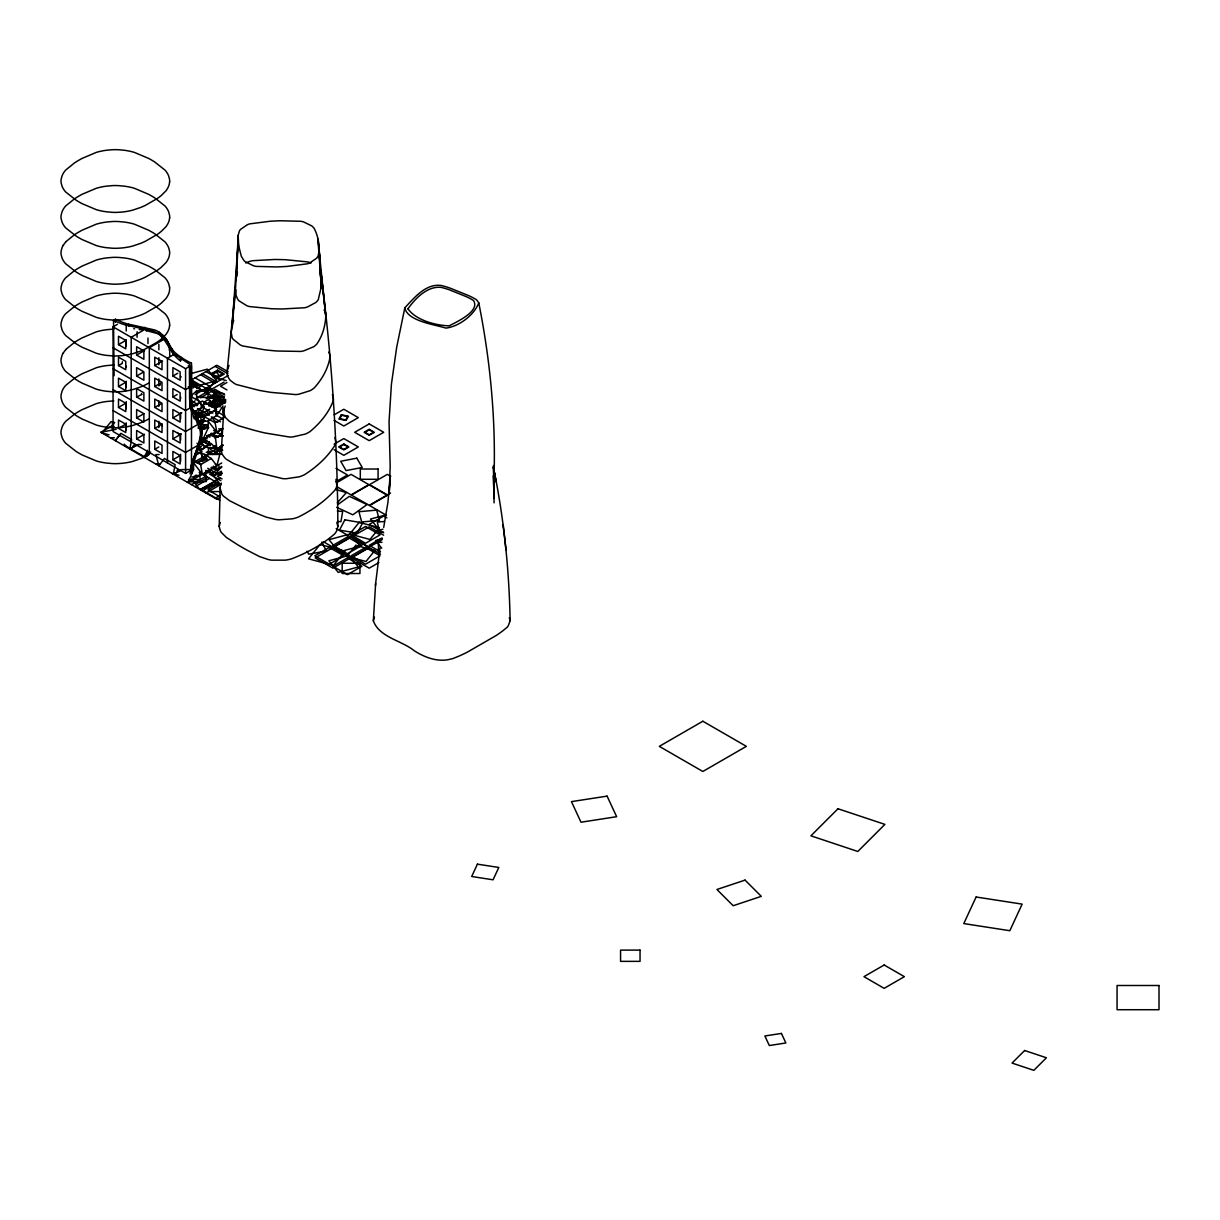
<?xml version="1.0" encoding="UTF-8"?>
<svg xmlns="http://www.w3.org/2000/svg" width="1220" height="1220" viewBox="0 0 1220 1220"><rect width="100%" height="100%" fill="white"/><g stroke="black" fill="none" stroke-linecap="round" stroke-linejoin="round"><path stroke-width="1.5" d="M180.621 358.482L180.621 360.83L180.621 356.911M191.494 363.194L191.372 395.448A99.918 57.691 -60 0 0 191.479 400.892A49.41 28.533 -60 0 0 194.026 412.817M493.505 467.641L493.81 482.769C496.22 422.455 490.592 362.035 478.774 302.88L476.898 300.212A7.396 4.27 0 0 0 476.059 299.495L473.192 297.848A102.938 59.429 0 0 0 468.876 295.697L450.287 288.179A102.938 59.429 0 0 0 445.315 286.578L441.64 285.587A7.396 4.27 0 0 0 440.191 285.373C425.231 283.955 413.916 298.198 404.811 307.806L396.683 347.273L391.422 384.178L389.043 421.845L390.187 466.406L389.21 492.956L390.4 475.571L387.929 502.335L383.705 527.406M188.307 365.802A55.312 31.933 0 0 0 189.542 366.412L189.42 373.289M320.159 270.611L321.119 273.875C331.688 357.658 337.528 442.036 337.864 526.506L336.812 530.532A42.471 24.522 0 0 1 335.805 532.347A23.134 13.359 0 0 1 334.402 534.146C321.927 544.867 307.074 552.858 291.763 558.775A23.134 13.359 0 0 1 288.637 559.583A42.471 24.522 0 0 1 285.495 560.148L271.602 560.163A49.517 28.594 0 0 1 268.385 559.568L259.555 556.595L246.974 550.113A345.839 199.668 0 0 1 237.641 544.73L226.417 537.471L221.262 532.362A49.181 28.395 0 0 1 220.256 530.502L219.203 526.506L220.195 486.338A48.876 28.212 0 0 1 220.789 484.432L221.384 483.166M328.668 352.107L329.232 353.312A39.497 22.799 0 0 1 329.812 355.05A21.518 12.414 0 0 1 330.056 356.88C328.256 368.455 322.065 379.359 314.196 387.929A21.518 12.414 0 0 1 312.259 389.393A39.497 22.799 0 0 1 310.139 390.674L298.793 394.243A46.055 26.581 0 0 1 295.713 394.594L270.947 392.367A321.607 185.669 0 0 1 259.174 390.369L236.268 384.483A45.735 26.413 0 0 1 234.011 383.217L230.077 380.213L227.85 376.69A45.735 26.398 0 0 1 227.24 374.906L227.072 371.429L228.979 365.421M238.144 235.368L238.54 242.902A267.637 154.528 0 0 0 239.425 248.788L241.301 256.246L243.969 260.562A38.11 22.006 0 0 0 245.388 261.827L253.608 265.808A38.125 22.006 0 0 0 256.032 266.387L276.894 266.936A268.019 154.742 0 0 0 287.081 266.417L307.486 263.794A38.384 22.158 0 0 0 309.682 262.986L316.605 258.213A32.909 19.002 0 0 0 317.581 256.856A17.934 10.355 0 0 0 318.298 255.376C320.082 246.41 318.405 236.588 314.226 228.491A17.934 10.355 0 0 0 313.067 227.118A32.909 19.002 0 0 0 311.695 225.868L303.46 221.872A38.384 22.158 0 0 0 301.035 221.293L280.173 220.759A268.019 154.742 0 0 0 269.986 221.262L249.581 223.885A38.125 22.006 0 0 0 247.385 224.709L240.477 229.452A38.11 22.006 0 0 0 239.471 230.854L238.144 235.368L236.085 280.127M209.154 445.102L209.306 441.701M493.337 466.924C503.829 517.509 509.152 569.099 510.128 620.736L508.221 625.86A13.45 7.762 0 0 1 507.108 627.293L502.884 630.77A187.163 108.061 0 0 1 496.342 635.407L467.153 652.258A187.163 108.061 0 0 1 459.132 656.04L453.108 658.48A13.45 7.762 0 0 1 450.622 659.12C437.919 662.506 424.972 657.549 414.312 650.794C401.792 640.5 379.1 637.358 373.335 620.736L375.653 583.343L380.015 547.917M221.445 448.808L223.794 409.767L225.197 406.123M219.203 526.506L220.256 522.511M122.351 362.538L122.397 361.73M373.335 620.736L374.433 617.106M375.47 585.615L375.653 583.343M201.513 432.261L199.424 442.113L192.76 460.092A48.022 27.724 -60 0 0 190.366 470.096M219.951 487.664L221.918 494.222A48.892 28.228 0 0 0 223.306 495.991L229.482 500.657L242.109 507.017A343.72 198.448 0 0 0 252.464 511.653L266.25 517.158L275.598 519.461A49.212 28.411 0 0 0 278.907 519.812L292.602 518.805A42.212 24.369 0 0 0 295.575 518.012A22.997 13.267 0 0 0 298.488 516.99C312.137 510.158 325.191 501.207 335.271 489.678A22.997 13.267 0 0 0 336.262 487.802A42.212 24.369 0 0 0 336.873 485.941L335.973 479.262M226.95 373L235.673 286.471A287.737 166.118 0 0 1 236.085 280.127M223.794 409.767L223.672 411.735A47.305 27.313 0 0 0 223.9 413.611L225.395 417.408L228.765 420.778A47.321 27.328 0 0 0 230.809 422.242L238.54 425.75L253.013 429.974A332.724 192.089 0 0 0 264.648 432.917L289.567 437.034A47.641 27.511 0 0 0 292.815 436.912L305.259 434.091A40.855 23.592 0 0 0 307.714 432.932A22.25 12.856 0 0 0 310.017 431.575C319.914 423.401 328.637 412.924 333.228 400.877A22.25 12.856 0 0 0 333.38 398.97A40.855 23.592 0 0 0 333.167 397.14L332.374 394.578M141.657 444.553L138.333 444.492L129.838 449.036L131.607 439.536L120.917 433.359L115.336 440.664L120.124 434.274M192.974 460.245L200.614 464.652L202.367 474.168L193.583 462.975L193.583 469.578L182.146 469.578L173.362 474.168L175.131 464.652L164.441 458.491L158.859 465.796L155.855 454.603L159.164 454.541M404.811 307.806C407.434 321.135 434.274 324.413 445.895 328.104C459.254 326.518 474.305 314.836 478.774 302.88M203.328 428.845L204.106 425.292L207.69 425.566M220.744 436.379L222.345 429.12L218.746 428.861M232.791 323.712L231.22 332.282L232.075 337.498A43.584 25.162 0 0 0 233.02 339.129L240.172 344.894A43.584 25.162 0 0 0 242.566 345.931L265.441 349.926A306.479 176.946 0 0 0 276.986 351.009L300.852 351.436A43.889 25.33 0 0 0 303.704 350.887L313.692 346.739A37.637 21.731 0 0 0 315.431 345.382A20.496 11.834 0 0 0 316.956 343.872C322.721 335.469 325.618 325.038 325.801 314.912M237.412 272.06L236.436 277.108L238.266 240.081L232.059 326.899L235.643 289.506L236.116 295.545L237.793 299.388A40.977 23.653 0 0 0 239.013 300.852L246.852 305.732A40.977 23.668 0 0 0 249.307 306.54L271.45 308.736A288.149 166.362 0 0 0 282.43 308.965L304.786 307.745A41.251 23.82 0 0 0 307.333 307.043L315.812 302.499A35.38 20.435 0 0 0 317.169 301.111A19.276 11.132 0 0 0 318.283 299.601L321.333 286.593L318.13 241.85M200.614 452.315L202.367 457.408L208.376 454.435L208.376 447.832L219.813 447.832L219.813 454.435L216.885 465.796L211.304 458.491L200.614 452.315L196.023 454.968M202.764 422.547L202.367 423.92L208.818 427.64M203.023 421.632L204.426 416.615L215.117 410.438L224.282 415.73M204.197 406.291L202.154 413.412L193.339 412.558M209.108 406.291L210.602 401.105M192.302 462.441L198.463 444.751L200.309 435.83A25.452 14.701 -60 0 0 200.37 431.865L198.738 424.972L192.028 413.138L190.137 406.382L189.679 364.231L173.011 353.358L165.279 341.447A48.709 28.121 0 0 0 161.055 336.034L157.548 333.304A25.498 14.731 0 0 0 153.125 331.062L127.734 325.435M194.117 461.404L200.278 443.699L202.123 434.793A25.452 14.701 -60 0 0 202.185 430.828L200.797 424.56L197.625 418.551M216.885 394.594L204.426 401.899L202.367 407.16L192.699 412.741M147.574 455.548L144.356 457.408L147.498 450.271M193.583 469.578L187.865 482.541L221.72 462.99M200.736 440.405L202.367 440.664L208.254 427.824L208.117 421.113L198.158 421.19M222.452 445.437L221.537 448.182A48.327 27.892 0 0 0 221.354 450.104L222.04 454.053L224.709 457.713A48.327 27.907 0 0 0 226.462 459.345L233.508 463.478L247.248 468.815A339.831 196.191 0 0 0 258.396 472.643L282.75 478.652A48.663 28.091 0 0 0 286.06 478.758L299.296 476.807A41.739 24.095 0 0 0 302.041 475.815A22.738 13.13 0 0 0 304.68 474.611C316.514 467.016 327.539 457.225 334.951 445.193A22.738 13.13 0 0 0 335.531 443.287A41.739 24.095 0 0 0 335.713 441.426L335.027 437.446M222.726 435.814L216.885 432.292L208.117 421.113M218.014 413.748L216.885 415.532L208.818 420.183M218.38 413.138L222.894 405.955L222.894 412.558L223.946 413.976M132.599 446.916L134.749 444.233M192.974 388.006L196.328 383.858L191.281 382.5M195.657 415.166L202.398 406.809M211.624 406.946L217.938 399.123L224.953 401.014M192.867 478.987L196.1 474.992M222.192 445.025L215.803 452.94L220.942 454.328M221.659 466.36L215.711 473.726L221.171 475.205M337.284 502.853L346.343 492.59L335.683 489.449M65.697 241.85L74.572 234.652A105.042 60.649 0 0 1 82.258 230.123L96.349 224.16A40.992 23.668 0 0 1 102.083 222.757A46.055 26.596 0 0 1 106.43 222.055L112.347 221.521A36.951 21.335 0 0 1 118.325 221.521L124.242 222.055A46.055 26.596 0 0 1 128.588 222.757A40.992 23.668 0 0 1 134.337 224.16L148.428 230.123A105.972 61.183 0 0 1 154.65 233.721L164.975 241.85A41.053 23.698 0 0 1 167.399 245.174A46.085 26.611 0 0 1 168.634 247.675L169.549 251.091A36.859 21.274 0 0 1 169.641 253.684L169.199 256.261A43.92 25.361 0 0 1 167.399 260.455A40.87 23.592 0 0 1 165.691 262.91L161.253 267.302A72.773 42.014 0 0 1 157.487 270.169L145.393 277.154A72.773 42.014 0 0 1 140.422 279.319L132.827 281.896A40.87 23.592 0 0 1 128.573 282.872A43.92 25.361 0 0 1 121.314 283.909L116.83 284.168A36.859 21.274 0 0 1 112.347 284.123L106.43 283.589A46.085 26.611 0 0 1 102.083 282.872A41.053 23.698 0 0 1 96.349 281.485L82.243 275.522A105.972 61.183 0 0 1 76.021 271.923L65.697 263.779A40.992 23.668 0 0 1 63.272 260.47A46.055 26.596 0 0 1 62.037 257.969L61.122 254.538A36.951 21.335 0 0 1 61.122 251.091L62.052 247.675A46.055 26.596 0 0 1 63.272 245.174M65.697 349.53L74.572 342.332A105.042 60.649 0 0 1 82.258 337.803L96.349 331.84A40.992 23.668 0 0 1 102.083 330.437A46.055 26.596 0 0 1 106.43 329.736L112.347 329.202A36.951 21.335 0 0 1 113.841 329.141M191.159 395.798L196.664 390.812L208.086 390.812L208.086 397.415L216.885 398.787L215.117 395.737L225.807 401.899L215.117 408.075L204.426 401.899M144.356 457.408L150.594 452.056M200.72 437.797L202.367 440.664L211.167 434.076L217.236 431.621M222.513 428.22L216.885 432.292L215.117 422.776L193.111 410.195M337.909 504.546L349.286 496.342L367.052 504.546L352.839 514.809L336.69 507.337M217.526 448.579L222.726 444.858M197.243 418.399L200.293 416.599L201.727 421.632M198.708 424.743L205.112 420.961M190.259 470.691L185.593 473.39L113.063 431.514L113.063 326.823L117.455 324.276M118.492 344.619L125.751 348.813L125.751 340.426L118.492 336.247L118.492 344.619L124.394 341.219M118.492 365.558L125.751 369.736L125.751 361.364L118.492 357.185L118.492 365.558L122.305 363.362M136.625 355.081L143.884 359.275L143.884 350.902L136.625 346.709L136.625 355.081L144.6 350.491M118.492 386.496L125.751 390.674L125.751 382.302L118.492 378.124L118.492 386.496L125.279 382.577M136.625 376.019L143.884 380.213L143.884 371.841L136.625 367.647L136.625 376.019L142.984 372.359M154.757 365.558L162.016 369.736L162.016 361.364L154.757 357.185L154.757 365.558L162.565 361.044M118.492 407.434L125.751 411.613L125.751 403.24L118.492 399.062L118.492 407.434L126.285 402.935M136.625 396.957L143.884 401.151L143.884 392.779L136.625 388.585L136.625 396.957L141.947 394.411M154.757 386.496L162.016 390.674L162.016 382.302L154.757 378.124L154.757 386.496L160.491 383.187M172.889 376.019L180.148 380.213L180.148 371.841L172.889 367.647L172.889 376.019L177.739 373.228M113.063 326.823L185.593 368.699L189.466 366.457M220.103 497.424L216.885 499.285L100.833 432.292L113.719 424.85M190.29 380.64L216.885 365.283L228.171 371.795M190.427 386.45L195.52 383.507L200.629 386.45L196.801 388.661M118.492 428.372L125.751 432.551L125.751 424.179L118.492 420L118.492 428.372L126.026 424.026M136.625 417.896L143.914 413.687L136.625 409.524L136.625 417.896L143.884 422.089L143.884 413.717M154.757 407.434L162.016 411.613L162.016 403.24L154.757 399.062L154.757 407.434L160.75 403.972M172.889 396.957L180.148 401.151L180.148 392.779L172.889 388.585L172.889 396.957L177.174 394.487M195.124 394.594L228.171 375.516M196.328 398.086L205.997 392.504M224.129 382.043L209.626 390.415L224.938 399.26M190.29 403.667L195.124 400.877M200.568 397.735L215.071 389.363L224.739 394.945M226.95 382.5L220.515 386.221L226.95 389.942M191.159 407.19L200.324 401.899L202.367 407.16L200.583 404.11M136.625 438.834L143.884 443.028L143.884 434.655L136.625 430.462L136.625 438.834L144.509 434.289M154.757 428.372L162.016 432.551L162.016 424.179L154.757 420L154.757 428.372L162.199 424.072M172.889 417.896L180.148 422.089L180.148 413.717L172.889 409.524L172.889 417.896L181.795 412.772M189.603 398.315A51.331 29.631 -60 0 0 191.052 407.434L185.593 410.576L113.063 368.699M192.897 406.519L202.367 401.045L216.596 409.249L202.367 417.469L192.897 411.994M206.149 398.757L216.84 392.596L224.465 397.003M129.838 449.036L136.289 445.315M207.217 404.369L216.885 398.787M195.932 415.075L202.367 411.353L197.533 408.563M210.831 406.458L220.515 400.877M224.465 400.526L216.84 404.933L209.2 400.526M196.74 416.706L209.626 409.249M224.739 400.526L215.071 406.123L208.62 402.387M199.561 417.164L205.997 413.443L209.23 415.303M216.077 407.632L224.129 402.981M200.568 420.778L204.396 418.567M154.757 449.311L162.016 453.489L162.016 445.117L154.757 440.938L154.757 449.311L158.798 446.978M172.889 438.834L180.148 443.028L180.148 434.655L172.889 430.462L172.889 438.834L180.667 434.35M194.117 412.711L199.409 421.693A46.024 26.566 -60 0 1 200.08 423.142L185.593 431.514L113.063 389.637M149.984 452.635L143.609 456.31L124.501 445.285M215.117 422.776L224.282 417.499M199.15 442.524L207.217 437.873M212.051 435.082L223.321 428.571M172.889 459.772L180.148 463.966L180.148 455.594L172.889 451.4L172.889 459.772L179.691 455.853M200.568 443.805L207.004 440.084M198.281 448.03L201.544 446.139M197.564 448.182L200.614 449.951L211.304 443.775L216.535 448.716M199.561 450.668L205.997 446.947M195.764 454.786L202.078 451.125L198.341 448.808M212.448 447.404L215.665 445.544M173.362 474.168L179.813 470.447M194.315 462.06L223.321 445.315M206.317 457.058L196.512 462.731L193.248 460.84M221.521 448.457L215.071 452.178L210.237 449.387M206.149 458.171L198.158 462.792L201.361 464.637M212.539 454.48L218.929 450.79M202.367 461.602L207.217 458.811M200.614 464.652L211.304 458.491M221.537 467.123L218.273 469.014L213.363 466.177M191.494 484.63L205.997 476.257M221.72 467.184L209.626 474.168L220.912 480.68M221.384 471.393L215.071 475.037L207.171 470.478M195.124 486.719L209.626 478.347M221.521 471.484L215.071 475.205L207.004 470.554M222.131 472.933L218.929 474.778L207.751 468.327M222.055 473.558L217.389 476.257L222.055 478.957M219.768 478.225L200.66 489.25L219.768 500.276M200.568 489.861L215.071 481.488M202.367 490.913L216.885 482.541M334.143 414.846L343.811 409.249L358.314 417.637L343.811 426.009L334.143 420.427M218.639 483.73L207.964 489.891L218.639 496.067M205.997 493.002L220.515 484.63L199.15 472.308M215.071 498.248L219.905 495.457M334.143 444.156L343.811 438.575L358.314 446.947L343.811 455.319L334.143 449.738M335.988 481.625L347.502 474.976L335.988 468.327M336.522 482.769L351.07 474.366L368.837 484.63L351.07 494.893L336.522 486.505M390.568 493.032L387.335 494.893L369.553 484.63L387.335 474.366L390.568 476.242M387.335 495.305L369.553 505.568L385.718 514.901M382.089 537.913L369.202 545.355L380.472 551.867M378.886 562.572L369.202 568.169L351.421 557.921L369.202 547.658L380.503 554.185M381.967 539.819L369.035 547.139L351.589 536.891L369.355 526.811L383.629 535.199M148.626 383.187L145.393 384.834A72.773 42.014 0 0 1 140.422 387.014L132.827 389.577A40.87 23.592 0 0 1 128.573 390.568A43.92 25.361 0 0 1 121.314 391.605L116.83 391.849A36.859 21.274 0 0 1 112.347 391.803L106.43 391.269A46.085 26.611 0 0 1 102.083 390.553A41.053 23.698 0 0 1 96.349 389.165L82.243 383.202A105.972 61.183 0 0 1 76.021 379.603L65.697 371.459A40.992 23.668 0 0 1 63.272 368.15A46.055 26.596 0 0 1 62.037 365.649L61.122 362.218A36.951 21.335 0 0 1 61.122 358.771L62.052 355.356A46.055 26.596 0 0 1 63.272 352.854M148.626 419.085L145.393 420.732A72.773 42.014 0 0 1 140.422 422.898L132.827 425.46A40.87 23.592 0 0 1 128.573 426.451A43.92 25.361 0 0 1 121.314 427.488L116.83 427.747A36.859 21.274 0 0 1 112.347 427.701L106.43 427.168A46.085 26.611 0 0 1 102.083 426.451A41.053 23.698 0 0 1 96.349 425.048L82.243 419.085A105.972 61.183 0 0 1 76.021 415.501L65.697 407.358A40.992 23.668 0 0 1 63.272 404.049A46.055 26.596 0 0 1 62.037 401.532L61.122 398.116A36.951 21.335 0 0 1 61.122 394.67L62.052 391.254A46.055 26.596 0 0 1 63.272 388.738A40.992 23.668 0 0 1 65.697 385.428L74.572 378.231A105.042 60.649 0 0 1 82.258 373.701L96.349 367.738A40.992 23.668 0 0 1 102.083 366.335A46.055 26.596 0 0 1 106.43 365.619L112.347 365.1A36.951 21.335 0 0 1 113.841 365.039M148.626 454.984L145.393 456.615A72.773 42.014 0 0 1 140.422 458.796L132.827 461.358A40.87 23.592 0 0 1 128.573 462.349A43.92 25.361 0 0 1 121.314 463.387L116.83 463.646A36.859 21.274 0 0 1 112.347 463.585L106.43 463.051A46.085 26.611 0 0 1 102.083 462.349A41.053 23.698 0 0 1 96.349 460.946L82.243 454.984A105.972 61.183 0 0 1 76.021 451.385L65.697 443.257A40.992 23.668 0 0 1 63.272 439.932A46.055 26.596 0 0 1 62.037 437.431L61.122 434.015A36.951 21.335 0 0 1 61.122 430.568L62.052 427.153A46.055 26.596 0 0 1 63.272 424.636A40.992 23.668 0 0 1 65.697 421.327L74.572 414.114A105.042 60.649 0 0 1 82.258 409.584L96.349 403.637A40.992 23.668 0 0 1 102.083 402.234A46.055 26.596 0 0 1 106.43 401.517L112.347 400.983A36.951 21.335 0 0 1 113.841 400.938M245.647 262.925L249.734 261.4A40.977 23.668 0 0 1 252.281 260.714L274.637 259.479A288.149 166.362 0 0 1 285.617 259.723L307.76 261.904A41.251 23.82 0 0 1 310.2 262.712L311.008 263.017M200.888 428.876L204.35 427.427M211.167 434.076L215.421 437.583L221.491 435.128M190.945 373.564L207.308 369.157L216.641 380.701L196.633 386.084L190.808 378.871M195.352 392.367L210.755 388.219L220.317 400.084L203.206 404.689M196.191 414.068L206.76 411.216L209.032 414.007M206.988 424.774L199.943 426.68L204.396 429.257M206.729 435.723L212.127 434.274L215.483 438.422M209.84 444.995L204.457 446.444L199.973 440.908M206.287 452.33L209.886 451.37L212.188 454.221M191.875 477.081L210.465 472.079L219.935 483.791L199.653 489.25L191.372 479.002M386.206 514.825L370.499 519.064L379.45 530.136L382.943 529.205M382.424 538.721L375.562 540.567L381.738 548.222M100.833 432.292L116.22 429.303M384.407 521.504L377.3 522.038L379.588 532.301L383.141 532.027M177.144 470.203L180.469 470.142M188.49 479.734L200.11 479.49L199.699 472.78M187.072 481.915L206.348 481.534L205.677 470.401M199.958 427.884L208.254 427.824M196.664 390.812L196.664 397.415L208.086 397.415M110.624 426.847L114.39 426.847M110.624 437.736L114.39 437.736M208.376 454.435L219.813 454.435M220.789 484.965L209.352 484.965L209.352 491.553L220.789 491.553M381.997 542.32L378.444 542.32L378.444 552.568M156.297 464.149L159.805 464.225M337.345 511.104L342.683 511.409L340.944 521.672L337.391 521.474M208.086 390.812L202.367 390.415L191.921 385.352M208.147 435.464L218.944 436.257M203.16 437.827L206.744 438.087M212.097 395.921L224.312 397.095M225.959 400.007L213.637 398.818L211.578 405.94L220.393 406.794M191.875 405.101L197.152 405.62M139.187 329.461L143.67 330.086L131.196 337.284L131.196 441.975M208.376 447.832L216.352 448.96M145.302 330.315L159.271 334.051A26.825 15.494 0 0 1 165.173 338.596M133.758 328.683L134.657 328.82M226.219 380.579L217.343 378.185L208.239 389.454L224.206 393.755M190.335 403.561L197.228 405.406M214.293 421.403L217.724 422.318M206.546 436.15L209.977 437.065M114.695 422.516L111.111 421.556L101.931 432.917L109.083 434.854M172.111 473.39L179.035 475.266M114.055 423.386L112.408 422.7L112.408 429.303M198.326 422.044L202.367 423.92L201.986 422.547M193.614 410.759L205.052 417.225M194.056 413.062L200.293 416.599M193.309 416.584L196.054 418.414M215.071 366.335L227.957 373.777M205.997 371.566L220.515 379.938M202.367 373.656L216.885 382.043M200.568 374.708L215.071 383.08M195.124 377.849L209.626 386.221M191.494 379.938L205.997 388.326M191.098 383.904L224.938 403.439M113.063 347.761L185.593 389.637L189.527 387.365L189.42 373.808M191.159 396.607L200.324 401.899M191.098 400.648L197.945 404.598M201.163 406.458L212.844 413.214M216.077 415.075L223.321 419.253M191.098 404.842L194.315 406.702M212.448 417.164L220.515 421.815M386.923 517.905L383.705 516.045L369.202 524.417L383.705 532.789M213.652 430.431L223.321 436.013M211.243 433.222L218.288 437.294M200.614 437.599L211.304 443.775M202.367 440.664L210.435 445.315M213.652 447.176L220.103 450.897M200.629 440.222L210.206 445.757M199.561 443.226L207.004 447.526M197.945 446.474L202.779 449.265M336.156 528.58L350.704 536.983L332.938 547.231L323.239 541.634M204.685 454.236L207.949 456.127M207.217 460.199L202.367 457.408L200.614 449.951M212.051 467.184L216.885 469.974M113.063 410.576L185.593 452.452L198.433 445.041A31.476 18.178 0 0 0 197.03 443.226M199.943 472.918L207.568 477.325L196.893 483.501L189.252 479.094M177.418 470.234L179.493 471.423M149.48 454.175L147.528 452.94M129.03 326.197L128.557 324.154L154.94 330.01A25.681 14.823 0 0 1 158.722 331.855L162.824 334.997A47.534 27.435 0 0 1 166.713 339.8L172.081 349.271M219.813 447.832L222.711 450.226M196.969 419.207L200.08 423.142M211.289 416.813L215.803 422.41M124.257 444.141L126.499 446.916M173.82 354.425L172.92 353.098A58.529 33.794 0 0 1 171.578 350.552L168.924 344.315A52.124 30.088 0 0 0 165.295 338.565L149.328 347.761L149.328 452.452M197.701 418.75L192.455 410.789A44.423 25.65 -60 0 1 191.082 407.404M196.664 397.415L200.233 403.5M321.699 542.183L326.457 550.982L308.675 554.17L307.104 551.242M193.507 416.996L194.285 418.902M336.812 522.511L337.864 526.506M509.304 617.671L510.128 620.736M215.117 410.438L216.885 415.532L215.117 408.075M493.642 468.892L496.067 481.793L493.383 467.184M325.709 314.119L325.587 313.418A20.496 11.834 0 0 0 324.977 311.695A37.637 21.731 0 0 0 324.062 310.094M169.549 286.99L168.634 283.574A46.085 26.611 0 0 0 167.399 281.058A41.053 23.698 0 0 0 164.975 277.748L154.65 269.605A105.972 61.183 0 0 0 148.428 266.021L134.337 260.058A40.992 23.668 0 0 0 128.588 258.655A46.055 26.596 0 0 0 124.242 257.938L118.325 257.405A36.951 21.335 0 0 0 112.347 257.405L106.43 257.938A46.055 26.596 0 0 0 102.083 258.655A40.992 23.668 0 0 0 96.349 260.058L82.243 266.021A105.042 60.649 0 0 0 74.572 270.55L65.697 277.748A40.992 23.668 0 0 0 63.272 281.058A46.055 26.596 0 0 0 62.037 283.574L61.122 286.99A36.951 21.335 0 0 0 61.122 290.436L62.052 293.852A46.055 26.596 0 0 0 63.272 296.368A40.992 23.668 0 0 0 65.697 299.678L76.021 307.821A105.972 61.183 0 0 0 82.243 311.405L96.349 317.368A41.053 23.698 0 0 0 102.083 318.771A46.085 26.611 0 0 0 106.43 319.487L112.347 320.021A36.859 21.274 0 0 0 116.83 320.067L121.314 319.808A43.92 25.361 0 0 0 128.573 318.771A40.87 23.592 0 0 0 132.827 317.779L140.422 315.217A72.773 42.014 0 0 0 145.393 313.052L157.487 306.067A72.773 42.014 0 0 0 161.253 303.2L165.691 298.808A40.87 23.592 0 0 0 167.399 296.353A43.92 25.361 0 0 0 169.199 292.159L169.641 289.582A36.859 21.274 0 0 0 169.549 286.99M114.1 375.684L113.521 320.265A54.244 31.308 0 0 0 127.658 325.526M162.321 339.892L161.421 336.323A32.239 18.605 -60 0 0 158.722 331.87M215.421 437.583L216.794 448.32M503.372 526.796L503.128 524.813L505.964 549.747L505.72 547.536M317.962 239.12L325.847 316.925L321.119 273.875L321.241 285.144L318.786 244.549L321.317 288.088L319.076 247.355M169.549 349.118L169.595 350.704L169.519 348.661A83.951 48.465 0 0 1 170.236 350.384M493.154 475.952L494.252 498.462L493.475 465.506M189.573 398.33L189.527 387.365A81.389 46.985 0 0 1 188.322 386.755M493.81 482.769L493.749 478.332L494.07 502.869M191.494 365.542L191.494 472.338M180.682 376.507L180.682 377.285M115.336 322.37L115.336 319.228M185.593 368.699L185.593 473.39M180.621 376.538L180.621 377.331M180.621 396.957L180.621 398.528M180.621 412.665L180.621 418.933M180.621 433.862L180.621 440.145M180.621 454.267L180.621 461.343M169.732 350.628L169.732 356.118M167.46 462.914L167.46 358.222L173.88 354.517A55.312 31.933 0 0 0 180.133 360.708M158.859 344.345L158.859 349.85M158.859 357.689L158.859 364.765M158.859 378.901L158.859 385.962M158.859 400.877L158.859 406.382M158.859 421.296L158.859 427.579M147.971 338.062L147.971 343.567M137.097 331.779L137.097 337.284M126.224 325.511L126.224 331.001M126.224 339.633L126.224 345.916M126.224 366.335L126.224 367.113M126.224 381.25L126.224 387.533M126.224 401.67L126.224 408.73M126.224 422.867L126.224 429.928M233.218 322.049A306.037 176.686 0 0 1 233.676 320.372M63.272 245.418A40.992 23.668 0 0 1 65.697 242.094M63.272 353.098A40.992 23.668 0 0 1 65.697 349.789M190.03 473.939A50.416 29.112 -60 0 1 192.211 462.456M173.987 354.44A76.86 44.377 -60 0 1 174.094 355.432M189.634 406.275A85.644 49.441 0 0 1 191.113 407.388M200.004 423.218A28.7 16.561 -60 0 1 201.651 432.185M198.341 425.2A19.383 11.193 -60 0 0 198.235 424.209A21.746 12.551 0 0 0 196.984 423.126M198.418 426.207A23.165 13.374 -60 0 1 198.265 428.25M165.157 338.657A26.367 15.22 -60 0 1 166.133 341.158M141.611 394.091A40.977 23.653 -60 0 1 141.489 393.633M125.98 367.25A57.081 32.955 -60 0 1 126.041 366.427M181.277 434.03A3.08 1.784 0 0 1 177.571 432.536M191.769 473.726A50.416 29.112 -60 0 1 194.026 461.404M191.464 363.209A79.239 45.75 0 0 1 180.651 356.896A59.551 34.373 0 0 1 171.898 349.332M172.355 349.042A64.584 37.286 -60 0 1 173.209 354.044M166.682 339.861A34.404 19.871 -60 0 1 169.595 349.088M144.921 327.296A34.404 19.871 -60 0 1 146.644 330.803M128.496 324.23A55.037 31.766 0 0 1 115.397 319.183M162.092 424.926A102.983 59.46 -60 0 1 161.986 425.765M159.988 385.322A35.441 20.465 -60 0 1 160.445 383.492M215.36 464.469A4.102 2.364 0 0 1 219.173 466.772A4.102 2.364 0 0 1 215.559 469.182A4.102 2.364 0 0 1 211.06 467.336M200.797 427.412A6.085 3.523 0 0 1 205.677 428.83M407.953 308.843C416.005 320.159 435.204 325.42 449.219 325.847C456.936 321.699 479.963 311.39 473.695 300.791A6.725 3.889 0 0 0 472.933 300.15L470.325 298.641A93.574 54.031 0 0 0 466.406 296.689L449.509 289.857A93.574 54.031 0 0 0 444.995 288.393L441.655 287.493A6.725 3.889 0 0 0 440.328 287.31C426.756 286.334 414.861 298.946 407.953 308.843M169.641 181.902L169.199 184.479A43.92 25.361 0 0 1 167.399 188.673A40.87 23.592 0 0 1 165.691 191.128L161.253 195.52A72.773 42.014 0 0 1 157.487 198.387L145.393 205.372A72.773 42.014 0 0 1 140.422 207.537L132.827 210.099A40.87 23.592 0 0 1 128.573 211.09A43.92 25.361 0 0 1 121.314 212.127L116.83 212.387A36.859 21.274 0 0 1 112.347 212.326L106.43 211.792A46.085 26.611 0 0 1 102.083 211.09A41.053 23.698 0 0 1 96.349 209.688L82.243 203.725A105.972 61.183 0 0 1 76.021 200.126L65.697 191.998A40.992 23.668 0 0 1 63.272 188.688A46.055 26.596 0 0 1 62.037 186.172L61.122 182.756A36.951 21.335 0 0 1 61.122 179.309L62.052 175.893A46.055 26.596 0 0 1 63.272 173.377A40.992 23.668 0 0 1 65.697 170.068L74.572 162.855A105.042 60.649 0 0 1 82.258 158.341L96.349 152.378A40.992 23.668 0 0 1 102.083 150.975A46.055 26.596 0 0 1 106.43 150.258L112.347 149.725A36.951 21.335 0 0 1 118.325 149.725L124.242 150.258A46.055 26.596 0 0 1 128.588 150.975A40.992 23.668 0 0 1 134.337 152.378L148.428 158.325A105.972 61.183 0 0 1 154.65 161.924L164.975 170.068A41.053 23.698 0 0 1 167.399 173.377A46.085 26.611 0 0 1 168.634 175.893L169.549 179.309A36.859 21.274 0 0 1 169.641 181.902M169.641 217.785L169.199 220.378A43.92 25.361 0 0 1 167.399 224.571A40.87 23.592 0 0 1 165.691 227.027L161.253 231.404A72.773 42.014 0 0 1 157.487 234.286L145.393 241.255A72.773 42.014 0 0 1 140.422 243.436L132.827 245.998A40.87 23.592 0 0 1 128.573 246.989A43.92 25.361 0 0 1 121.314 248.026L116.83 248.285A36.859 21.274 0 0 1 112.347 248.224L106.43 247.69A46.085 26.611 0 0 1 102.083 246.989A41.053 23.698 0 0 1 96.349 245.586L82.243 239.623A105.972 61.183 0 0 1 76.021 236.024L65.697 227.896A40.992 23.668 0 0 1 63.272 224.571A46.055 26.596 0 0 1 62.037 222.07L61.122 218.654A36.951 21.335 0 0 1 61.122 215.193L62.052 211.777A46.055 26.596 0 0 1 63.272 209.276A40.992 23.668 0 0 1 65.697 205.951L74.572 198.753A105.042 60.649 0 0 1 82.258 194.224L96.349 188.261A40.992 23.668 0 0 1 102.083 186.858A46.055 26.596 0 0 1 106.43 186.157L112.347 185.623A36.951 21.335 0 0 1 118.325 185.623L124.242 186.157A46.055 26.596 0 0 1 128.588 186.858A40.992 23.668 0 0 1 134.337 188.261L148.428 194.224A105.972 61.183 0 0 1 154.65 197.823L164.975 205.966A41.053 23.698 0 0 1 167.399 209.276A46.085 26.611 0 0 1 168.634 211.777L169.549 215.193A36.859 21.274 0 0 1 169.641 217.785M169.641 325.465L169.199 328.058A43.92 25.361 0 0 1 167.399 332.252A40.87 23.592 0 0 1 165.691 334.707L161.253 339.084A72.773 42.014 0 0 1 157.487 341.966L145.393 348.935A72.773 42.014 0 0 1 140.422 351.116L132.827 353.678A40.87 23.592 0 0 1 128.573 354.669A43.92 25.361 0 0 1 121.314 355.706L116.83 355.965A36.859 21.274 0 0 1 112.347 355.904L106.43 355.371A46.085 26.611 0 0 1 102.083 354.669A41.053 23.698 0 0 1 96.349 353.266L82.243 347.303A105.972 61.183 0 0 1 76.021 343.704L65.697 335.576A40.992 23.668 0 0 1 63.272 332.252A46.055 26.596 0 0 1 62.037 329.751L61.122 326.335A36.951 21.335 0 0 1 61.122 322.888L62.052 319.457A46.055 26.596 0 0 1 63.272 316.956A40.992 23.668 0 0 1 65.697 313.647L74.572 306.433A105.042 60.649 0 0 1 82.258 301.904L96.349 295.941A40.992 23.668 0 0 1 102.083 294.554A46.055 26.596 0 0 1 106.43 293.837L112.347 293.303A36.951 21.335 0 0 1 118.325 293.303L124.242 293.837A46.055 26.596 0 0 1 128.588 294.554A40.992 23.668 0 0 1 134.337 295.941L148.428 301.904A105.972 61.183 0 0 1 154.65 305.503L164.975 313.647A41.053 23.698 0 0 1 167.399 316.956A46.085 26.611 0 0 1 168.634 319.457L169.549 322.873A36.859 21.274 0 0 1 169.641 325.465M477.416 864.156L471.698 876.494L493.078 879.803L498.797 867.466L477.416 864.156M976.122 897.005L963.785 923.586L1009.824 930.707L1022.146 904.127L976.122 897.005M344.863 519.827L339.495 530.09L357.262 533.186L362.63 522.922L344.863 519.827M341.249 414.83L338.84 418.994L346.053 420.382L348.462 416.218L341.249 414.83M341.707 415.288L339.694 418.765L345.717 419.924L347.731 416.447L341.707 415.288M320.097 544.486L308.523 558.821L333.365 565.5L344.94 551.165L320.097 544.486M359.183 522.358L349.743 534.024L369.965 539.469L379.389 527.803L359.183 522.358M355.813 545.355L346.907 556.366L365.985 561.49L374.875 550.479L355.813 545.355M837.987 808.753L810.919 835.822L857.812 851.468L884.896 824.385L837.987 808.753M1024.632 1050.512L1012.051 1063.077L1033.828 1070.336L1046.409 1057.77L1024.632 1050.512M217.556 370.163L210.816 374.052L217.556 377.941L224.297 374.052L217.556 370.163M217.282 370.941L212.173 373.899L217.282 376.843L222.391 373.899L217.282 370.941M369.202 423.92L354.685 432.292L369.202 440.664L383.705 432.292L369.202 423.92M343.811 444.019L338.733 446.947L343.811 449.875L348.889 446.947L343.811 444.019M369.202 429.364L364.124 432.292L369.202 435.22L374.281 432.292L369.202 429.364M343.811 444.431L339.465 446.947L343.811 449.463L348.157 446.947L343.811 444.431M369.202 429.775L364.841 432.292L369.202 434.808L373.549 432.292L369.202 429.775M369.202 484.843L351.421 495.106L369.202 505.354L386.969 495.106L369.202 484.843M329.308 547.444L314.806 555.817L329.308 564.189L343.811 555.817L329.308 547.444M347.441 536.983L332.938 545.355L347.441 553.727L361.943 545.355L347.441 536.983M365.573 526.506L351.07 534.879L365.573 543.266L380.076 534.879L365.573 526.506M332.938 547.658L315.156 557.921L332.938 568.169L350.704 557.921L332.938 547.658M351.07 537.181L333.289 547.444L351.07 557.708L368.837 547.444L351.07 537.181M347.441 557.921L332.938 566.293L347.441 574.666L361.943 566.293L347.441 557.921M365.573 547.444L351.07 555.817L365.573 564.189L380.076 555.817L365.573 547.444M702.842 721.233L659.318 746.35L702.842 771.482L746.365 746.35L702.842 721.233M884.164 965.005L863.958 976.671L884.164 988.337L904.386 976.671L884.164 965.005M745.054 880.108L716.918 889.487L733.159 905.728L761.295 896.349L745.054 880.108M350.231 533.963L329.003 539.682L338.901 551.943L360.144 546.225L350.231 533.963M348.981 555.39L328.881 560.803L338.245 572.393L358.344 566.98L348.981 555.39M217.114 372.451L211.09 373.61L213.088 377.087L219.112 375.928L217.114 372.451M356.835 458.171L340.7 461.267L346.083 470.584L362.218 467.474L356.835 458.171M607.087 796.126L571.448 801.631L580.995 822.219L616.649 816.698L607.087 796.126M781.425 1033.431L764.879 1035.978L769.317 1045.54L785.863 1042.978L781.425 1033.431M376.705 510.112L358.939 511.714L361.684 521.962L379.466 520.376L376.705 510.112M378.078 469.029L360.312 469.029L360.312 479.292L378.078 479.292L378.078 469.029M359.946 563.259L342.179 563.259L342.179 573.507L359.946 573.507L359.946 563.259M640.042 950.105L620.568 950.105L620.568 961.36L640.042 961.36L640.042 950.105M1159 985.501L1117.062 985.501L1117.062 1009.718L1159 1009.718L1159 985.501"/></g></svg>
